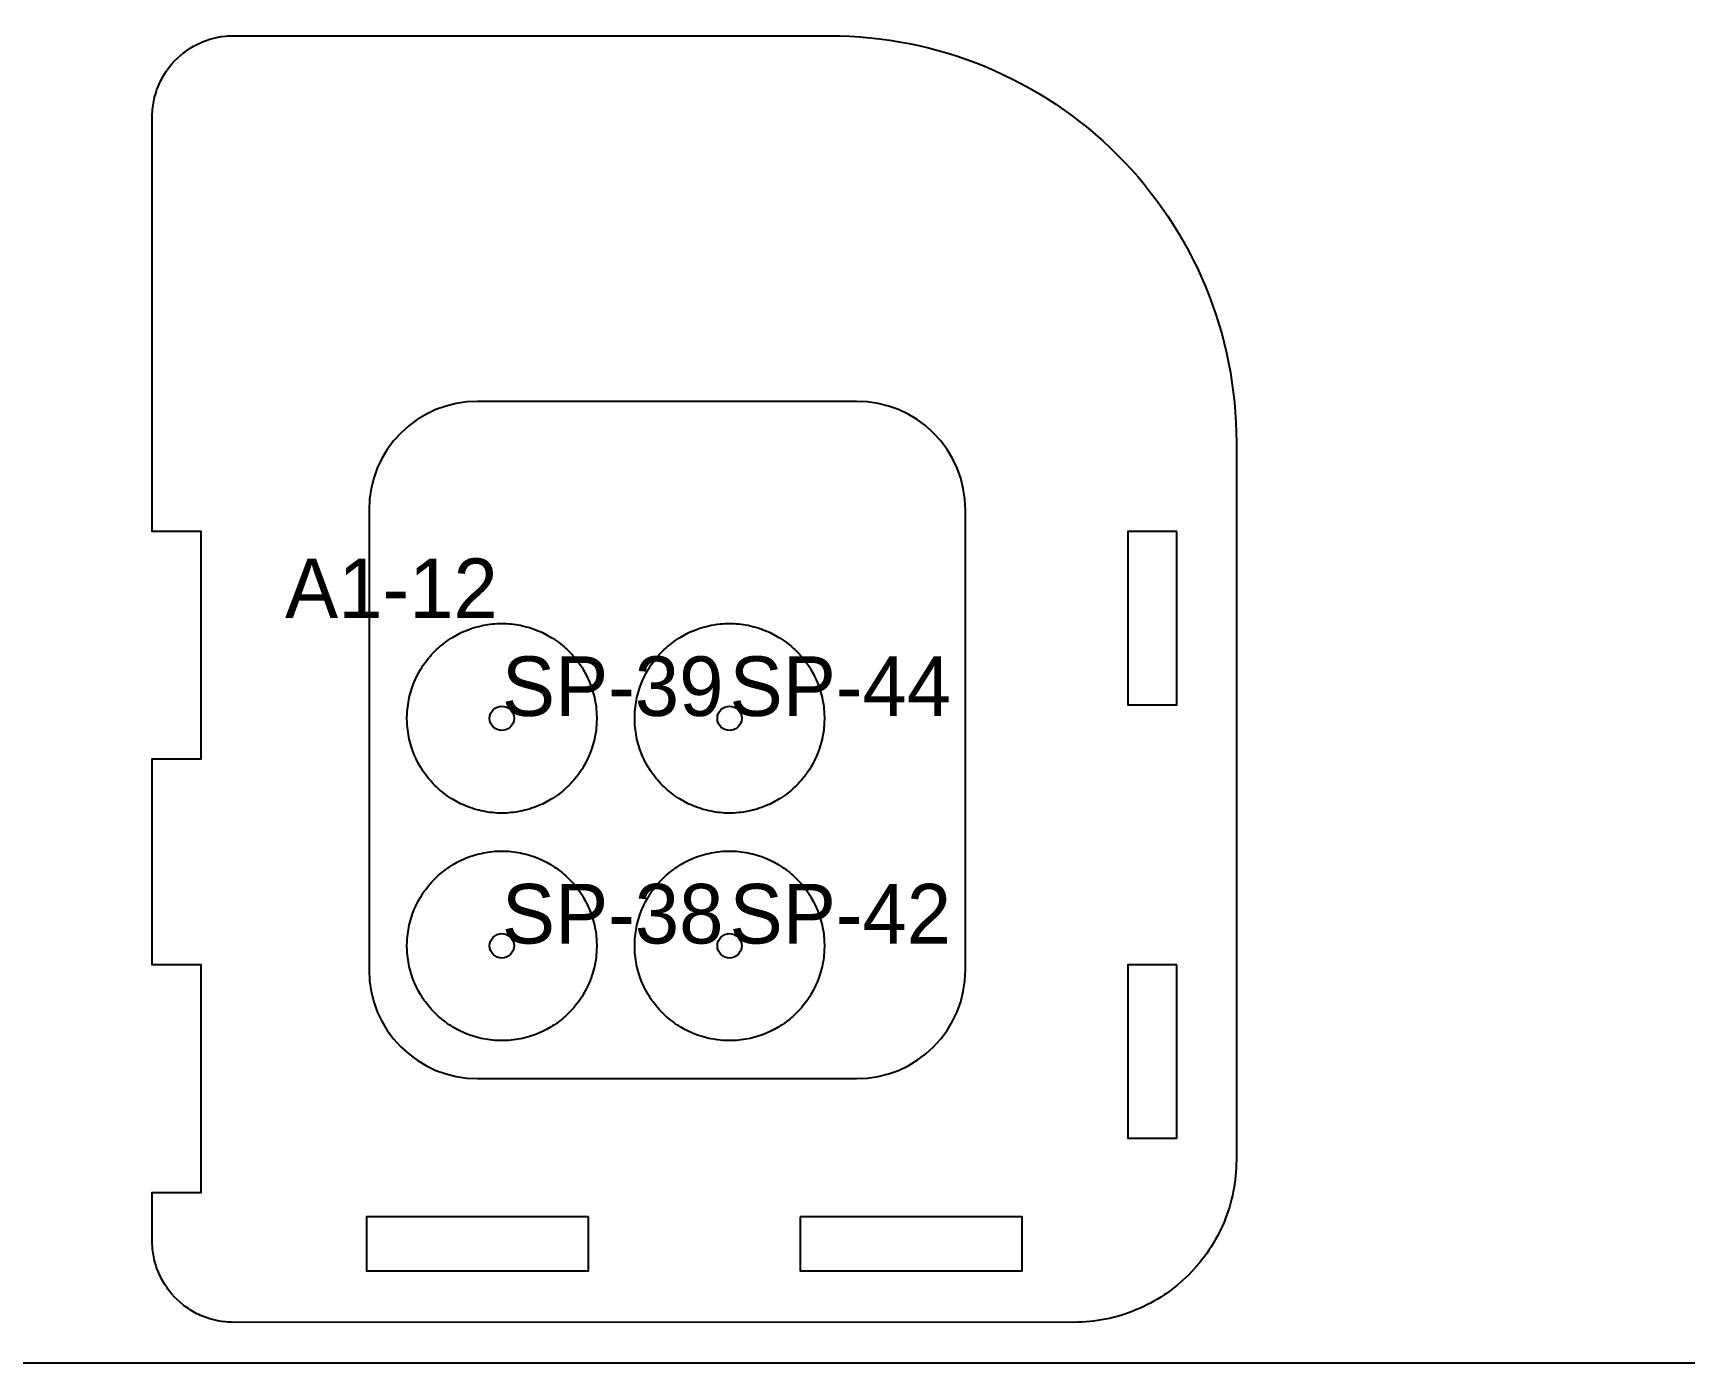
# Model space of a CAD drawing. Header units: millimetres. Extents: x 0 to 59980, y 0 to 1292.
# Drawn here: x 42211 to 42820, y 0 to 491 of the extents above; entities that cross this region are included whole.
import ezdxf

# ---------------------------------------------------------------- set-up
doc = ezdxf.new("R2010")
doc.units = ezdxf.units.MM
for name, color, linetype in [('CUT_IN', 5, 'Continuous'), ('CUT_OUT', 1, 'Continuous'), ('DRILL', 3, 'Continuous'), ('LABEL', 7, 'Continuous'), ('SHEET', 8, 'Continuous')]:
    doc.layers.add(name, color=color, linetype=linetype)

msp = doc.modelspace()

# ---------------------------------------------------------------- linework, layer by layer
at = {"layer": 'CUT_IN'}
for points in [[(42518.92, 105.19), (42522.8, 105.77), (42526.61, 106.72), (42530.31, 108.04), (42533.86, 109.72), (42537.22, 111.74), (42540.38, 114.08), (42543.28, 116.72), (42545.92, 119.62), (42548.26, 122.78), (42550.28, 126.14), (42551.96, 129.69), (42553.28, 133.39), (42554.23, 137.2), (42554.81, 141.08), (42555, 145), (42555, 315), (42554.81, 318.92), (42554.23, 322.8), (42553.28, 326.61), (42551.96, 330.31), (42550.28, 333.86), (42548.26, 337.22), (42545.92, 340.38), (42543.28, 343.28), (42540.38, 345.92), (42537.22, 348.26), (42533.86, 350.28), (42530.31, 351.96), (42526.61, 353.28), (42522.8, 354.23), (42518.92, 354.81), (42515, 355), (42375, 355), (42371.08, 354.81), (42367.2, 354.23), (42363.39, 353.28), (42359.69, 351.96), (42356.14, 350.28), (42352.78, 348.26), (42349.62, 345.92), (42346.72, 343.28), (42344.08, 340.38), (42341.74, 337.22), (42339.72, 333.86), (42338.04, 330.31), (42336.72, 326.61), (42335.77, 322.8), (42335.19, 318.92), (42335, 315), (42335, 145), (42335.19, 141.08), (42335.77, 137.2), (42336.72, 133.39), (42338.04, 129.69), (42339.72, 126.14), (42341.74, 122.78), (42344.08, 119.62), (42346.72, 116.72), (42349.62, 114.08), (42352.78, 111.74), (42356.14, 109.72), (42359.69, 108.04), (42363.39, 106.72), (42367.2, 105.77), (42371.08, 105.19), (42375, 105), (42515, 105), (42518.92, 105.19)], [(42633, 307), (42615, 307), (42615, 243), (42633, 243), (42633, 307)], [(42633, 147), (42615, 147), (42615, 83), (42633, 83), (42633, 147)], [(42416, 54), (42334, 54), (42334, 34), (42416, 34), (42416, 54)], [(42494, 54), (42494, 34), (42576, 34), (42576, 54), (42494, 54)]]:
    msp.add_lwpolyline(points, close=True, dxfattribs=at)
at = {"layer": 'CUT_OUT'}
for points in [[(42255.08, 462.21), (42255.14, 462.94), (42255.32, 464.4), (42255.44, 465.13), (42255.58, 465.85), (42255.9, 467.29), (42256.29, 468.71), (42256.75, 470.11), (42257.28, 471.48), (42257.57, 472.16), (42258.2, 473.49), (42258.54, 474.14), (42259.27, 475.42), (42259.65, 476.05), (42260.06, 476.67), (42260.9, 477.87), (42261.35, 478.46), (42262.28, 479.6), (42263.27, 480.69), (42264.31, 481.73), (42265.4, 482.72), (42266.54, 483.65), (42267.13, 484.1), (42267.73, 484.53), (42268.95, 485.35), (42270.21, 486.1), (42271.51, 486.8), (42272.84, 487.43), (42273.52, 487.72), (42274.89, 488.25), (42276.29, 488.71), (42277.71, 489.1), (42279.15, 489.42), (42279.87, 489.56), (42280.6, 489.68), (42282.06, 489.86), (42282.79, 489.92), (42283.53, 489.96), (42284.26, 489.99), (42285, 490), (42505, 490), (42508.68, 489.95), (42512.36, 489.82), (42516.03, 489.59), (42519.7, 489.28), (42523.36, 488.87), (42527.01, 488.38), (42530.64, 487.79), (42534.26, 487.12), (42537.87, 486.36), (42541.45, 485.5), (42545.01, 484.57), (42548.54, 483.54), (42552.05, 482.43), (42555.53, 481.23), (42558.98, 479.95), (42562.4, 478.58), (42565.79, 477.13), (42569.13, 475.6), (42572.44, 473.98), (42575.71, 472.29), (42578.93, 470.51), (42582.12, 468.66), (42585.25, 466.73), (42588.34, 464.72), (42591.37, 462.64), (42594.35, 460.48), (42597.28, 458.25), (42600.16, 455.95), (42602.98, 453.58), (42605.73, 451.14), (42608.43, 448.64), (42611.07, 446.07), (42613.64, 443.43), (42616.14, 440.73), (42618.58, 437.98), (42620.95, 435.16), (42623.25, 432.28), (42625.48, 429.35), (42627.64, 426.37), (42629.72, 423.34), (42631.73, 420.25), (42633.66, 417.12), (42635.51, 413.93), (42637.29, 410.71), (42638.98, 407.44), (42640.6, 404.13), (42642.13, 400.79), (42643.58, 397.4), (42644.95, 393.98), (42646.23, 390.53), (42647.43, 387.05), (42648.54, 383.54), (42649.57, 380.01), (42650.5, 376.45), (42651.36, 372.87), (42652.12, 369.26), (42652.79, 365.64), (42653.38, 362.01), (42653.87, 358.36), (42654.28, 354.7), (42654.59, 351.03), (42654.82, 347.36), (42654.95, 343.68), (42655, 340), (42655, 75), (42654.98, 73.53), (42654.93, 72.06), (42654.84, 70.59), (42654.71, 69.12), (42654.55, 67.66), (42654.35, 66.2), (42654.12, 64.74), (42653.85, 63.29), (42653.54, 61.85), (42653.2, 60.42), (42652.83, 59), (42652.42, 57.58), (42651.97, 56.18), (42651.49, 54.79), (42650.98, 53.41), (42650.43, 52.04), (42649.85, 50.69), (42649.24, 49.35), (42648.59, 48.02), (42647.92, 46.72), (42647.21, 45.43), (42646.46, 44.15), (42645.69, 42.9), (42644.89, 41.67), (42644.06, 40.45), (42643.19, 39.26), (42642.3, 38.09), (42641.38, 36.94), (42640.43, 35.81), (42639.46, 34.71), (42638.45, 33.63), (42637.43, 32.57), (42636.37, 31.55), (42635.29, 30.54), (42634.19, 29.57), (42633.06, 28.62), (42631.91, 27.7), (42630.74, 26.81), (42629.55, 25.94), (42628.33, 25.11), (42627.1, 24.31), (42625.85, 23.54), (42624.57, 22.79), (42623.28, 22.08), (42621.98, 21.41), (42620.65, 20.76), (42619.31, 20.15), (42617.96, 19.57), (42616.59, 19.02), (42615.21, 18.51), (42613.82, 18.03), (42612.42, 17.58), (42611, 17.17), (42609.58, 16.8), (42608.15, 16.46), (42606.71, 16.15), (42605.26, 15.88), (42603.8, 15.65), (42602.34, 15.45), (42600.88, 15.29), (42599.41, 15.16), (42597.94, 15.07), (42596.47, 15.02), (42595, 15), (42284.26, 15.01), (42282.79, 15.08), (42282.06, 15.14), (42280.6, 15.32), (42279.87, 15.44), (42279.15, 15.58), (42277.71, 15.9), (42276.29, 16.29), (42274.89, 16.75), (42273.52, 17.28), (42272.84, 17.57), (42272.17, 17.88), (42271.51, 18.2), (42270.86, 18.54), (42269.58, 19.27), (42268.95, 19.65), (42268.33, 20.06), (42267.13, 20.9), (42266.54, 21.35), (42265.4, 22.28), (42264.31, 23.27), (42263.27, 24.31), (42262.28, 25.4), (42261.35, 26.54), (42260.9, 27.13), (42260.47, 27.73), (42259.65, 28.95), (42258.9, 30.21), (42258.54, 30.86), (42258.2, 31.51), (42257.88, 32.17), (42257.57, 32.84), (42257.28, 33.52), (42256.75, 34.89), (42256.51, 35.59), (42256.29, 36.29), (42255.9, 37.71), (42255.73, 38.43), (42255.44, 39.87), (42255.32, 40.6), (42255.14, 42.06), (42255.08, 42.79), (42255.01, 44.26), (42255, 63), (42273, 63), (42273, 147), (42255, 147), (42255, 223), (42273, 223), (42273, 307), (42255, 307), (42255, 460), (42255.01, 460.74), (42255.08, 462.21)], [(42419, 238), (42418.96, 236.28), (42418.91, 235.43), (42418.83, 234.57), (42418.74, 233.72), (42418.62, 232.86), (42418.33, 231.17), (42418.15, 230.33), (42417.95, 229.5), (42417.49, 227.84), (42417.23, 227.02), (42416.95, 226.21), (42416.34, 224.61), (42416, 223.82), (42415.64, 223.04), (42414.87, 221.5), (42414.02, 220.01), (42413.57, 219.28), (42413.1, 218.56), (42412.62, 217.85), (42412.11, 217.15), (42411.06, 215.8), (42410.5, 215.14), (42409.93, 214.5), (42409.35, 213.87), (42408.75, 213.25), (42408.13, 212.65), (42407.5, 212.07), (42406.86, 211.5), (42406.2, 210.94), (42404.85, 209.89), (42404.15, 209.38), (42403.44, 208.9), (42402.72, 208.43), (42401.99, 207.98), (42400.5, 207.13), (42398.96, 206.36), (42398.18, 206), (42397.39, 205.66), (42395.79, 205.05), (42394.98, 204.77), (42394.16, 204.51), (42392.5, 204.05), (42391.67, 203.85), (42390.83, 203.67), (42389.14, 203.38), (42388.28, 203.26), (42387.43, 203.17), (42386.57, 203.09), (42385.72, 203.04), (42384, 203), (42382.28, 203.04), (42381.43, 203.09), (42380.57, 203.17), (42379.72, 203.26), (42378.86, 203.38), (42377.17, 203.67), (42376.33, 203.85), (42375.5, 204.05), (42373.84, 204.51), (42373.02, 204.77), (42372.21, 205.05), (42370.61, 205.66), (42369.82, 206), (42369.04, 206.36), (42367.5, 207.13), (42366.01, 207.98), (42365.28, 208.43), (42364.56, 208.9), (42363.85, 209.38), (42363.15, 209.89), (42361.8, 210.94), (42361.14, 211.5), (42360.5, 212.07), (42359.87, 212.65), (42359.25, 213.25), (42358.65, 213.87), (42358.07, 214.5), (42357.5, 215.14), (42356.94, 215.8), (42355.89, 217.15), (42355.38, 217.85), (42354.9, 218.56), (42354.43, 219.28), (42353.98, 220.01), (42353.13, 221.5), (42352.36, 223.04), (42352, 223.82), (42351.66, 224.61), (42351.05, 226.21), (42350.77, 227.02), (42350.51, 227.84), (42350.05, 229.5), (42349.85, 230.33), (42349.67, 231.17), (42349.38, 232.86), (42349.26, 233.72), (42349.17, 234.57), (42349.09, 235.43), (42349.04, 236.28), (42349, 238), (42349.04, 239.72), (42349.09, 240.57), (42349.17, 241.43), (42349.26, 242.28), (42349.38, 243.14), (42349.67, 244.83), (42349.85, 245.67), (42350.05, 246.5), (42350.51, 248.16), (42350.77, 248.98), (42351.05, 249.79), (42351.66, 251.39), (42352, 252.18), (42352.36, 252.96), (42353.13, 254.5), (42353.98, 255.99), (42354.43, 256.72), (42354.9, 257.44), (42355.38, 258.15), (42355.89, 258.85), (42356.94, 260.2), (42357.5, 260.86), (42358.07, 261.5), (42358.65, 262.13), (42359.25, 262.75), (42359.87, 263.35), (42360.5, 263.93), (42361.14, 264.5), (42361.8, 265.06), (42363.15, 266.11), (42363.85, 266.62), (42364.56, 267.1), (42365.28, 267.57), (42366.01, 268.02), (42367.5, 268.87), (42369.04, 269.64), (42369.82, 270), (42370.61, 270.34), (42372.21, 270.95), (42373.02, 271.23), (42373.84, 271.49), (42375.5, 271.95), (42376.33, 272.15), (42377.17, 272.33), (42378.86, 272.62), (42379.72, 272.74), (42380.57, 272.83), (42381.43, 272.91), (42382.28, 272.96), (42384, 273), (42385.72, 272.96), (42386.57, 272.91), (42387.43, 272.83), (42388.28, 272.74), (42389.14, 272.62), (42390.83, 272.33), (42391.67, 272.15), (42392.5, 271.95), (42394.16, 271.49), (42394.98, 271.23), (42395.79, 270.95), (42397.39, 270.34), (42398.18, 270), (42398.96, 269.64), (42400.5, 268.87), (42401.99, 268.02), (42402.72, 267.57), (42403.44, 267.1), (42404.15, 266.62), (42404.85, 266.11), (42406.2, 265.06), (42406.86, 264.5), (42407.5, 263.93), (42408.13, 263.35), (42408.75, 262.75), (42409.35, 262.13), (42409.93, 261.5), (42410.5, 260.86), (42411.06, 260.2), (42412.11, 258.85), (42412.62, 258.15), (42413.1, 257.44), (42413.57, 256.72), (42414.02, 255.99), (42414.87, 254.5), (42415.64, 252.96), (42416, 252.18), (42416.34, 251.39), (42416.95, 249.79), (42417.23, 248.98), (42417.49, 248.16), (42417.95, 246.5), (42418.15, 245.67), (42418.33, 244.83), (42418.62, 243.14), (42418.74, 242.28), (42418.83, 241.43), (42418.91, 240.57), (42418.96, 239.72), (42419, 238)], [(42503, 238), (42502.96, 236.28), (42502.91, 235.43), (42502.83, 234.57), (42502.74, 233.72), (42502.62, 232.86), (42502.33, 231.17), (42502.15, 230.33), (42501.95, 229.5), (42501.49, 227.84), (42501.23, 227.02), (42500.95, 226.21), (42500.34, 224.61), (42500, 223.82), (42499.64, 223.04), (42498.87, 221.5), (42498.02, 220.01), (42497.57, 219.28), (42497.1, 218.56), (42496.62, 217.85), (42496.11, 217.15), (42495.06, 215.8), (42494.5, 215.14), (42493.93, 214.5), (42493.35, 213.87), (42492.75, 213.25), (42492.13, 212.65), (42491.5, 212.07), (42490.86, 211.5), (42490.2, 210.94), (42488.85, 209.89), (42488.15, 209.38), (42487.44, 208.9), (42486.72, 208.43), (42485.99, 207.98), (42484.5, 207.13), (42482.96, 206.36), (42482.18, 206), (42481.39, 205.66), (42479.79, 205.05), (42478.98, 204.77), (42478.16, 204.51), (42476.5, 204.05), (42475.67, 203.85), (42474.83, 203.67), (42473.14, 203.38), (42472.28, 203.26), (42471.43, 203.17), (42470.57, 203.09), (42469.72, 203.04), (42468, 203), (42466.28, 203.04), (42465.43, 203.09), (42464.57, 203.17), (42463.72, 203.26), (42462.86, 203.38), (42461.17, 203.67), (42460.33, 203.85), (42459.5, 204.05), (42457.84, 204.51), (42457.02, 204.77), (42456.21, 205.05), (42454.61, 205.66), (42453.82, 206), (42453.04, 206.36), (42451.5, 207.13), (42450.01, 207.98), (42449.28, 208.43), (42448.56, 208.9), (42447.85, 209.38), (42447.15, 209.89), (42445.8, 210.94), (42445.14, 211.5), (42444.5, 212.07), (42443.87, 212.65), (42443.25, 213.25), (42442.65, 213.87), (42442.07, 214.5), (42441.5, 215.14), (42440.94, 215.8), (42439.89, 217.15), (42439.38, 217.85), (42438.9, 218.56), (42438.43, 219.28), (42437.98, 220.01), (42437.13, 221.5), (42436.36, 223.04), (42436, 223.82), (42435.66, 224.61), (42435.05, 226.21), (42434.77, 227.02), (42434.51, 227.84), (42434.05, 229.5), (42433.85, 230.33), (42433.67, 231.17), (42433.38, 232.86), (42433.26, 233.72), (42433.17, 234.57), (42433.09, 235.43), (42433.04, 236.28), (42433, 238), (42433.04, 239.72), (42433.09, 240.57), (42433.17, 241.43), (42433.26, 242.28), (42433.38, 243.14), (42433.67, 244.83), (42433.85, 245.67), (42434.05, 246.5), (42434.51, 248.16), (42434.77, 248.98), (42435.05, 249.79), (42435.66, 251.39), (42436, 252.18), (42436.36, 252.96), (42437.13, 254.5), (42437.98, 255.99), (42438.43, 256.72), (42438.9, 257.44), (42439.38, 258.15), (42439.89, 258.85), (42440.94, 260.2), (42441.5, 260.86), (42442.07, 261.5), (42442.65, 262.13), (42443.25, 262.75), (42443.87, 263.35), (42444.5, 263.93), (42445.14, 264.5), (42445.8, 265.06), (42447.15, 266.11), (42447.85, 266.62), (42448.56, 267.1), (42449.28, 267.57), (42450.01, 268.02), (42451.5, 268.87), (42453.04, 269.64), (42453.82, 270), (42454.61, 270.34), (42456.21, 270.95), (42457.02, 271.23), (42457.84, 271.49), (42459.5, 271.95), (42460.33, 272.15), (42461.17, 272.33), (42462.86, 272.62), (42463.72, 272.74), (42464.57, 272.83), (42465.43, 272.91), (42466.28, 272.96), (42468, 273), (42469.72, 272.96), (42470.57, 272.91), (42471.43, 272.83), (42472.28, 272.74), (42473.14, 272.62), (42474.83, 272.33), (42475.67, 272.15), (42476.5, 271.95), (42478.16, 271.49), (42478.98, 271.23), (42479.79, 270.95), (42481.39, 270.34), (42482.18, 270), (42482.96, 269.64), (42484.5, 268.87), (42485.99, 268.02), (42486.72, 267.57), (42487.44, 267.1), (42488.15, 266.62), (42488.85, 266.11), (42490.2, 265.06), (42490.86, 264.5), (42491.5, 263.93), (42492.13, 263.35), (42492.75, 262.75), (42493.35, 262.13), (42493.93, 261.5), (42494.5, 260.86), (42495.06, 260.2), (42496.11, 258.85), (42496.62, 258.15), (42497.1, 257.44), (42497.57, 256.72), (42498.02, 255.99), (42498.87, 254.5), (42499.64, 252.96), (42500, 252.18), (42500.34, 251.39), (42500.95, 249.79), (42501.23, 248.98), (42501.49, 248.16), (42501.95, 246.5), (42502.15, 245.67), (42502.33, 244.83), (42502.62, 243.14), (42502.74, 242.28), (42502.83, 241.43), (42502.91, 240.57), (42502.96, 239.72), (42503, 238)], [(42419, 154), (42418.96, 152.28), (42418.91, 151.43), (42418.83, 150.57), (42418.74, 149.72), (42418.62, 148.86), (42418.33, 147.17), (42418.15, 146.33), (42417.95, 145.5), (42417.49, 143.84), (42417.23, 143.02), (42416.95, 142.21), (42416.34, 140.61), (42416, 139.82), (42415.64, 139.04), (42414.87, 137.5), (42414.02, 136.01), (42413.57, 135.28), (42413.1, 134.56), (42412.62, 133.85), (42412.11, 133.15), (42411.06, 131.8), (42410.5, 131.14), (42409.93, 130.5), (42409.35, 129.87), (42408.75, 129.25), (42408.13, 128.65), (42407.5, 128.07), (42406.86, 127.5), (42406.2, 126.94), (42404.85, 125.89), (42404.15, 125.38), (42403.44, 124.9), (42402.72, 124.43), (42401.99, 123.98), (42400.5, 123.13), (42398.96, 122.36), (42398.18, 122), (42397.39, 121.66), (42395.79, 121.05), (42394.98, 120.77), (42394.16, 120.51), (42392.5, 120.05), (42391.67, 119.85), (42390.83, 119.67), (42389.14, 119.38), (42388.28, 119.26), (42387.43, 119.17), (42386.57, 119.09), (42385.72, 119.04), (42384, 119), (42382.28, 119.04), (42381.43, 119.09), (42380.57, 119.17), (42379.72, 119.26), (42378.86, 119.38), (42377.17, 119.67), (42376.33, 119.85), (42375.5, 120.05), (42373.84, 120.51), (42373.02, 120.77), (42372.21, 121.05), (42370.61, 121.66), (42369.82, 122), (42369.04, 122.36), (42367.5, 123.13), (42366.01, 123.98), (42365.28, 124.43), (42364.56, 124.9), (42363.85, 125.38), (42363.15, 125.89), (42361.8, 126.94), (42361.14, 127.5), (42360.5, 128.07), (42359.87, 128.65), (42359.25, 129.25), (42358.65, 129.87), (42358.07, 130.5), (42357.5, 131.14), (42356.94, 131.8), (42355.89, 133.15), (42355.38, 133.85), (42354.9, 134.56), (42354.43, 135.28), (42353.98, 136.01), (42353.13, 137.5), (42352.36, 139.04), (42352, 139.82), (42351.66, 140.61), (42351.05, 142.21), (42350.77, 143.02), (42350.51, 143.84), (42350.05, 145.5), (42349.85, 146.33), (42349.67, 147.17), (42349.38, 148.86), (42349.26, 149.72), (42349.17, 150.57), (42349.09, 151.43), (42349.04, 152.28), (42349, 154), (42349.04, 155.72), (42349.09, 156.57), (42349.17, 157.43), (42349.26, 158.28), (42349.38, 159.14), (42349.67, 160.83), (42349.85, 161.67), (42350.05, 162.5), (42350.51, 164.16), (42350.77, 164.98), (42351.05, 165.79), (42351.66, 167.39), (42352, 168.18), (42352.36, 168.96), (42353.13, 170.5), (42353.98, 171.99), (42354.43, 172.72), (42354.9, 173.44), (42355.38, 174.15), (42355.89, 174.85), (42356.94, 176.2), (42357.5, 176.86), (42358.07, 177.5), (42358.65, 178.13), (42359.25, 178.75), (42359.87, 179.35), (42360.5, 179.93), (42361.14, 180.5), (42361.8, 181.06), (42363.15, 182.11), (42363.85, 182.62), (42364.56, 183.1), (42365.28, 183.57), (42366.01, 184.02), (42367.5, 184.87), (42369.04, 185.64), (42369.82, 186), (42370.61, 186.34), (42372.21, 186.95), (42373.02, 187.23), (42373.84, 187.49), (42375.5, 187.95), (42376.33, 188.15), (42377.17, 188.33), (42378.86, 188.62), (42379.72, 188.74), (42380.57, 188.83), (42381.43, 188.91), (42382.28, 188.96), (42384, 189), (42385.72, 188.96), (42386.57, 188.91), (42387.43, 188.83), (42388.28, 188.74), (42389.14, 188.62), (42390.83, 188.33), (42391.67, 188.15), (42392.5, 187.95), (42394.16, 187.49), (42394.98, 187.23), (42395.79, 186.95), (42397.39, 186.34), (42398.18, 186), (42398.96, 185.64), (42400.5, 184.87), (42401.99, 184.02), (42402.72, 183.57), (42403.44, 183.1), (42404.15, 182.62), (42404.85, 182.11), (42406.2, 181.06), (42406.86, 180.5), (42407.5, 179.93), (42408.13, 179.35), (42408.75, 178.75), (42409.35, 178.13), (42409.93, 177.5), (42410.5, 176.86), (42411.06, 176.2), (42412.11, 174.85), (42412.62, 174.15), (42413.1, 173.44), (42413.57, 172.72), (42414.02, 171.99), (42414.87, 170.5), (42415.64, 168.96), (42416, 168.18), (42416.34, 167.39), (42416.95, 165.79), (42417.23, 164.98), (42417.49, 164.16), (42417.95, 162.5), (42418.15, 161.67), (42418.33, 160.83), (42418.62, 159.14), (42418.74, 158.28), (42418.83, 157.43), (42418.91, 156.57), (42418.96, 155.72), (42419, 154)], [(42503, 154), (42502.96, 152.28), (42502.91, 151.43), (42502.83, 150.57), (42502.74, 149.72), (42502.62, 148.86), (42502.33, 147.17), (42502.15, 146.33), (42501.95, 145.5), (42501.49, 143.84), (42501.23, 143.02), (42500.95, 142.21), (42500.34, 140.61), (42500, 139.82), (42499.64, 139.04), (42498.87, 137.5), (42498.02, 136.01), (42497.57, 135.28), (42497.1, 134.56), (42496.62, 133.85), (42496.11, 133.15), (42495.06, 131.8), (42494.5, 131.14), (42493.93, 130.5), (42493.35, 129.87), (42492.75, 129.25), (42492.13, 128.65), (42491.5, 128.07), (42490.86, 127.5), (42490.2, 126.94), (42488.85, 125.89), (42488.15, 125.38), (42487.44, 124.9), (42486.72, 124.43), (42485.99, 123.98), (42484.5, 123.13), (42482.96, 122.36), (42482.18, 122), (42481.39, 121.66), (42479.79, 121.05), (42478.98, 120.77), (42478.16, 120.51), (42476.5, 120.05), (42475.67, 119.85), (42474.83, 119.67), (42473.14, 119.38), (42472.28, 119.26), (42471.43, 119.17), (42470.57, 119.09), (42469.72, 119.04), (42468, 119), (42466.28, 119.04), (42465.43, 119.09), (42464.57, 119.17), (42463.72, 119.26), (42462.86, 119.38), (42461.17, 119.67), (42460.33, 119.85), (42459.5, 120.05), (42457.84, 120.51), (42457.02, 120.77), (42456.21, 121.05), (42454.61, 121.66), (42453.82, 122), (42453.04, 122.36), (42451.5, 123.13), (42450.01, 123.98), (42449.28, 124.43), (42448.56, 124.9), (42447.85, 125.38), (42447.15, 125.89), (42445.8, 126.94), (42445.14, 127.5), (42444.5, 128.07), (42443.87, 128.65), (42443.25, 129.25), (42442.65, 129.87), (42442.07, 130.5), (42441.5, 131.14), (42440.94, 131.8), (42439.89, 133.15), (42439.38, 133.85), (42438.9, 134.56), (42438.43, 135.28), (42437.98, 136.01), (42437.13, 137.5), (42436.36, 139.04), (42436, 139.82), (42435.66, 140.61), (42435.05, 142.21), (42434.77, 143.02), (42434.51, 143.84), (42434.05, 145.5), (42433.85, 146.33), (42433.67, 147.17), (42433.38, 148.86), (42433.26, 149.72), (42433.17, 150.57), (42433.09, 151.43), (42433.04, 152.28), (42433, 154), (42433.04, 155.72), (42433.09, 156.57), (42433.17, 157.43), (42433.26, 158.28), (42433.38, 159.14), (42433.67, 160.83), (42433.85, 161.67), (42434.05, 162.5), (42434.51, 164.16), (42434.77, 164.98), (42435.05, 165.79), (42435.66, 167.39), (42436, 168.18), (42436.36, 168.96), (42437.13, 170.5), (42437.98, 171.99), (42438.43, 172.72), (42438.9, 173.44), (42439.38, 174.15), (42439.89, 174.85), (42440.94, 176.2), (42441.5, 176.86), (42442.07, 177.5), (42442.65, 178.13), (42443.25, 178.75), (42443.87, 179.35), (42444.5, 179.93), (42445.14, 180.5), (42445.8, 181.06), (42447.15, 182.11), (42447.85, 182.62), (42448.56, 183.1), (42449.28, 183.57), (42450.01, 184.02), (42451.5, 184.87), (42453.04, 185.64), (42453.82, 186), (42454.61, 186.34), (42456.21, 186.95), (42457.02, 187.23), (42457.84, 187.49), (42459.5, 187.95), (42460.33, 188.15), (42461.17, 188.33), (42462.86, 188.62), (42463.72, 188.74), (42464.57, 188.83), (42465.43, 188.91), (42466.28, 188.96), (42468, 189), (42469.72, 188.96), (42470.57, 188.91), (42471.43, 188.83), (42472.28, 188.74), (42473.14, 188.62), (42474.83, 188.33), (42475.67, 188.15), (42476.5, 187.95), (42478.16, 187.49), (42478.98, 187.23), (42479.79, 186.95), (42481.39, 186.34), (42482.18, 186), (42482.96, 185.64), (42484.5, 184.87), (42485.99, 184.02), (42486.72, 183.57), (42487.44, 183.1), (42488.15, 182.62), (42488.85, 182.11), (42490.2, 181.06), (42490.86, 180.5), (42491.5, 179.93), (42492.13, 179.35), (42492.75, 178.75), (42493.35, 178.13), (42493.93, 177.5), (42494.5, 176.86), (42495.06, 176.2), (42496.11, 174.85), (42496.62, 174.15), (42497.1, 173.44), (42497.57, 172.72), (42498.02, 171.99), (42498.87, 170.5), (42499.64, 168.96), (42500, 168.18), (42500.34, 167.39), (42500.95, 165.79), (42501.23, 164.98), (42501.49, 164.16), (42501.95, 162.5), (42502.15, 161.67), (42502.33, 160.83), (42502.62, 159.14), (42502.74, 158.28), (42502.83, 157.43), (42502.91, 156.57), (42502.96, 155.72), (42503, 154)]]:
    msp.add_lwpolyline(points, close=True, dxfattribs=at)
at = {"layer": 'DRILL'}
for centre in [(42384, 238), (42468, 238), (42384, 154), (42468, 154)]:
    msp.add_circle(centre, 4.5, dxfattribs=at)
at = {"layer": 'SHEET'}
msp.add_lwpolyline([(41100, 0), (43540, 0), (43540, 1220), (41100, 1220)], close=True, dxfattribs=at)

# ---------------------------------------------------------------- texts
at = {"layer": 'LABEL'}
for s, p in [('A1-12', (42304, 275)), ('SP-39', (42384, 238.86)), ('SP-44', (42468, 238.86)), ('SP-38', (42384, 154.86)), ('SP-42', (42468, 154.86))]:
    msp.add_text(s, height=22, dxfattribs=at).set_placement(p)

doc.saveas('drawing.dxf')
